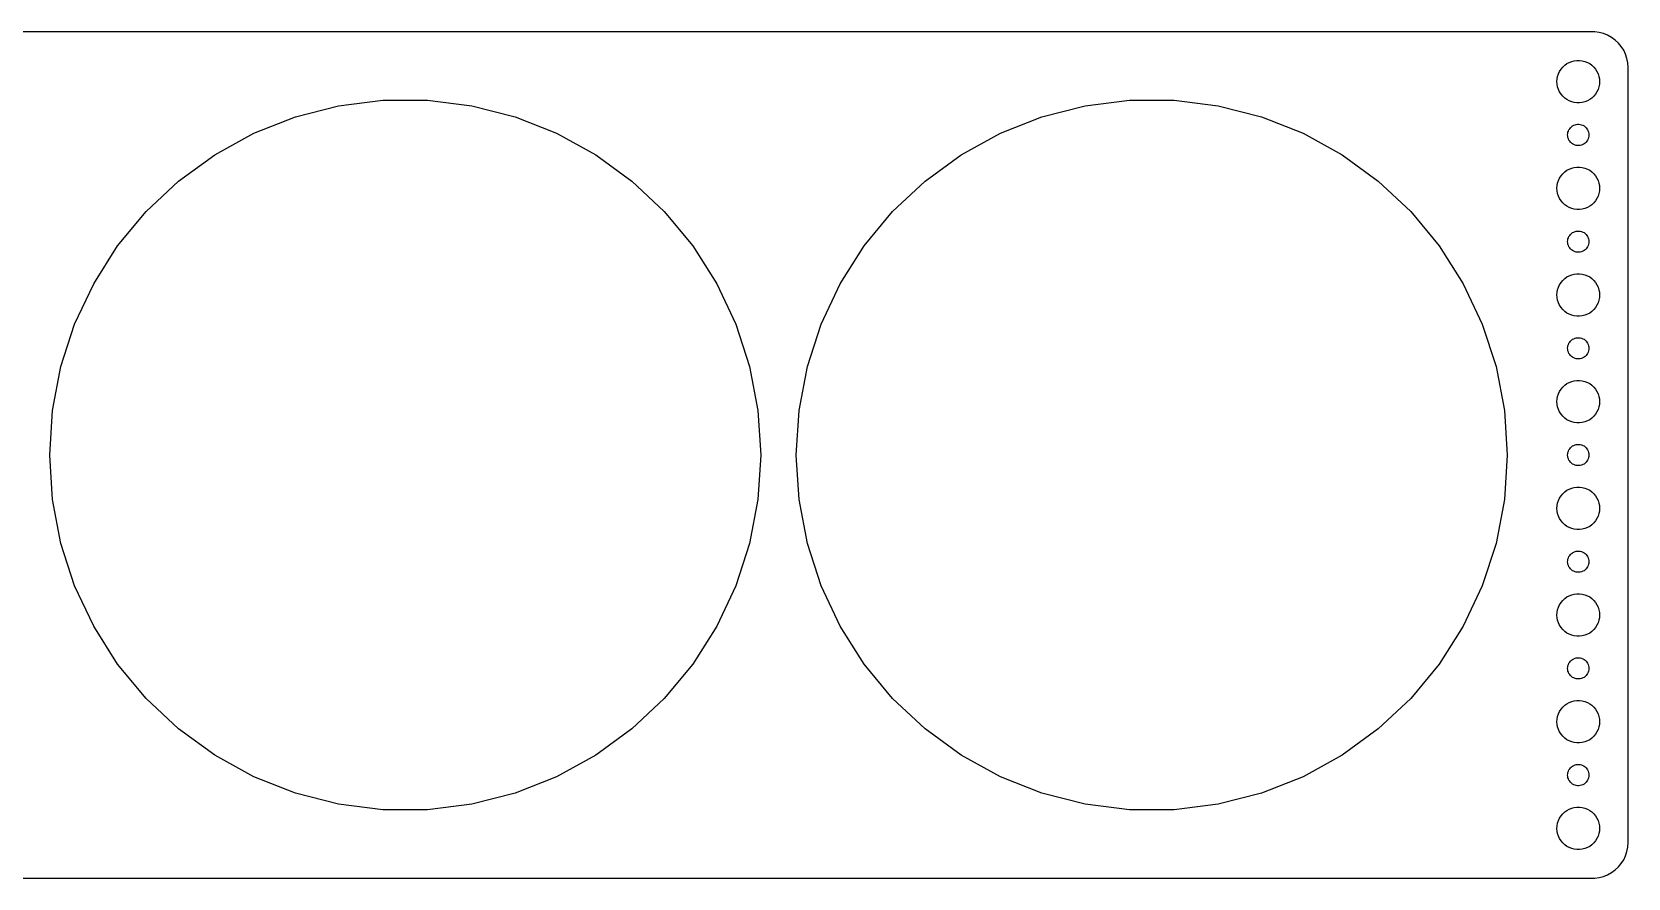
# Model space of a CAD drawing. Header units: metres. Extents: x -172 to 172, y -59 to 59.
# Drawn here: x -52.5 to 172, y -59.5 to 59.5 of the extents above; entities that cross this region are included whole.
import ezdxf

# ---------------------------------------------------------------- set-up
doc = ezdxf.new("R2010")
doc.units = ezdxf.units.M

msp = doc.modelspace()

# ---------------------------------------------------------------- linework, layer by layer
for p, q in [((167.314, 59.4901), (-167.314, 59.4901)), ((167.937, 59.4114), (167.314, 59.4901)), ((168.545, 59.2553), (167.937, 59.4114)), ((169.129, 59.0241), (168.545, 59.2553)), ((169.679, 58.7216), (169.129, 59.0241)), ((170.187, 58.3526), (169.679, 58.7216)), ((170.645, 57.9227), (170.187, 58.3526)), ((171.045, 57.4389), (170.645, 57.9227)), ((171.382, 56.9088), (171.045, 57.4389)), ((171.649, 56.3406), (171.382, 56.9088)), ((171.843, 55.7434), (171.649, 56.3406)), ((162.211, 53.6044), (162.371, 53.9453)), ((162.371, 53.9453), (162.573, 54.2634)), ((162.573, 54.2634), (162.813, 54.5536)), ((162.813, 54.5536), (163.088, 54.8115)), ((163.088, 54.8115), (163.393, 55.033)), ((163.393, 55.033), (163.723, 55.2145)), ((163.723, 55.2145), (164.073, 55.3532)), ((164.073, 55.3532), (164.438, 55.4469)), ((164.438, 55.4469), (164.812, 55.4941)), ((164.812, 55.4941), (165.188, 55.4941)), ((165.188, 55.4941), (165.562, 55.4469)), ((165.562, 55.4469), (165.927, 55.3532)), ((165.927, 55.3532), (166.277, 55.2145)), ((166.277, 55.2145), (166.607, 55.033)), ((166.607, 55.033), (166.912, 54.8115)), ((166.912, 54.8115), (167.187, 54.5536)), ((167.187, 54.5536), (167.427, 54.2634)), ((167.427, 54.2634), (167.629, 53.9453)), ((167.629, 53.9453), (167.789, 53.6044)), ((171.961, 55.1267), (171.843, 55.7434)), ((172, 54.5), (171.961, 55.1267)), ((172, -54.5), (172, 54.5)), ((162, 52.5), (162.024, 52.876)), ((162.024, 52.124), (162, 52.5)), ((162.024, 52.876), (162.094, 53.2461)), ((162.094, 51.7539), (162.024, 52.124)), ((162.094, 53.2461), (162.211, 53.6044)), ((162.211, 51.3956), (162.094, 51.7539)), ((167.789, 53.6044), (167.906, 53.2461)), ((167.906, 51.7539), (167.789, 51.3956)), ((167.906, 53.2461), (167.976, 52.876)), ((167.976, 52.124), (167.906, 51.7539)), ((167.976, 52.876), (168, 52.5)), ((168, 52.5), (167.976, 52.124)), ((-9.36906, 49.1143), (-3.13951, 49.9013)), ((-3.13951, 49.9013), (3.13951, 49.9013)), ((3.13951, 49.9013), (9.36906, 49.1143)), ((95.6309, 49.1143), (101.86, 49.9013)), ((101.86, 49.9013), (108.14, 49.9013)), ((108.14, 49.9013), (114.369, 49.1143)), ((162.371, 51.0547), (162.211, 51.3956)), ((162.573, 50.7366), (162.371, 51.0547)), ((162.813, 50.4464), (162.573, 50.7366)), ((163.088, 50.1885), (162.813, 50.4464)), ((163.393, 49.967), (163.088, 50.1885)), ((163.723, 49.7855), (163.393, 49.967)), ((164.073, 49.6468), (163.723, 49.7855)), ((164.438, 49.5531), (164.073, 49.6468)), ((164.812, 49.5059), (164.438, 49.5531)), ((165.188, 49.5059), (164.812, 49.5059)), ((165.562, 49.5531), (165.188, 49.5059)), ((165.927, 49.6468), (165.562, 49.5531)), ((166.277, 49.7855), (165.927, 49.6468)), ((166.607, 49.967), (166.277, 49.7855)), ((166.912, 50.1885), (166.607, 49.967)), ((167.187, 50.4464), (166.912, 50.1885)), ((167.427, 50.7366), (167.187, 50.4464)), ((167.629, 51.0547), (167.427, 50.7366)), ((167.789, 51.3956), (167.629, 51.0547)), ((-21.289, 45.2413), (-15.4508, 47.5528)), ((-15.4508, 47.5528), (-9.36906, 49.1143)), ((9.36906, 49.1143), (15.4508, 47.5528)), ((15.4508, 47.5528), (21.289, 45.2413)), ((83.711, 45.2413), (89.5491, 47.5528)), ((89.5491, 47.5528), (95.6309, 49.1143)), ((114.369, 49.1143), (120.451, 47.5528)), ((120.451, 47.5528), (126.289, 45.2413)), ((-26.7913, 42.2164), (-21.289, 45.2413)), ((21.289, 45.2413), (26.7913, 42.2164)), ((78.2087, 42.2164), (83.711, 45.2413)), ((126.289, 45.2413), (131.791, 42.2164)), ((163.5, 45), (163.512, 45.188)), ((163.512, 44.812), (163.5, 45)), ((163.512, 45.188), (163.547, 45.373)), ((163.547, 45.373), (163.605, 45.5522)), ((163.605, 45.5522), (163.686, 45.7226)), ((163.686, 45.7226), (163.786, 45.8817)), ((163.786, 45.8817), (163.907, 46.0268)), ((163.907, 46.0268), (164.044, 46.1558)), ((164.044, 46.1558), (164.196, 46.2665)), ((164.196, 46.2665), (164.361, 46.3572)), ((164.361, 46.3572), (164.536, 46.4266)), ((164.536, 46.4266), (164.719, 46.4734)), ((164.719, 46.4734), (164.906, 46.497)), ((164.906, 46.497), (165.094, 46.497)), ((165.094, 46.497), (165.281, 46.4734)), ((165.281, 46.4734), (165.464, 46.4266)), ((165.464, 46.4266), (165.639, 46.3572)), ((165.639, 46.3572), (165.804, 46.2665)), ((165.804, 46.2665), (165.956, 46.1558)), ((165.956, 46.1558), (166.093, 46.0268)), ((166.093, 46.0268), (166.214, 45.8817)), ((166.214, 45.8817), (166.314, 45.7226)), ((166.314, 45.7226), (166.395, 45.5522)), ((166.395, 45.5522), (166.453, 45.373)), ((166.453, 45.373), (166.488, 45.188)), ((166.488, 45.188), (166.5, 45)), ((166.5, 45), (166.488, 44.812)), ((163.547, 44.627), (163.512, 44.812)), ((163.605, 44.4478), (163.547, 44.627)), ((163.686, 44.2774), (163.605, 44.4478)), ((163.786, 44.1183), (163.686, 44.2774)), ((163.907, 43.9732), (163.786, 44.1183)), ((164.044, 43.8442), (163.907, 43.9732)), ((164.196, 43.7335), (164.044, 43.8442)), ((164.361, 43.6428), (164.196, 43.7335)), ((164.536, 43.5734), (164.361, 43.6428)), ((164.719, 43.5266), (164.536, 43.5734)), ((164.906, 43.503), (164.719, 43.5266)), ((165.094, 43.503), (164.906, 43.503)), ((165.281, 43.5266), (165.094, 43.503)), ((165.464, 43.5734), (165.281, 43.5266)), ((165.639, 43.6428), (165.464, 43.5734)), ((165.804, 43.7335), (165.639, 43.6428)), ((165.956, 43.8442), (165.804, 43.7335)), ((166.093, 43.9732), (165.956, 43.8442)), ((166.214, 44.1183), (166.093, 43.9732)), ((166.314, 44.2774), (166.214, 44.1183)), ((166.395, 44.4478), (166.314, 44.2774)), ((166.453, 44.627), (166.395, 44.4478)), ((166.488, 44.812), (166.453, 44.627)), ((-31.8712, 38.5257), (-26.7913, 42.2164)), ((26.7913, 42.2164), (31.8712, 38.5257)), ((73.1288, 38.5257), (78.2087, 42.2164)), ((131.791, 42.2164), (136.871, 38.5257)), ((164.073, 40.3532), (164.438, 40.4469)), ((164.438, 40.4469), (164.812, 40.4941)), ((164.812, 40.4941), (165.188, 40.4941)), ((165.188, 40.4941), (165.562, 40.4469)), ((165.562, 40.4469), (165.927, 40.3532)), ((-36.4484, 34.2274), (-31.8712, 38.5257)), ((31.8712, 38.5257), (36.4484, 34.2274)), ((68.5516, 34.2274), (73.1288, 38.5257)), ((136.871, 38.5257), (141.448, 34.2274)), ((162.024, 37.876), (162.094, 38.2461)), ((162.094, 38.2461), (162.211, 38.6044)), ((162.211, 38.6044), (162.371, 38.9453)), ((162.371, 38.9453), (162.573, 39.2634)), ((162.573, 39.2634), (162.813, 39.5536)), ((162.813, 39.5536), (163.088, 39.8115)), ((163.088, 39.8115), (163.393, 40.033)), ((163.393, 40.033), (163.723, 40.2145)), ((163.723, 40.2145), (164.073, 40.3532)), ((165.927, 40.3532), (166.277, 40.2145)), ((166.277, 40.2145), (166.607, 40.033)), ((166.607, 40.033), (166.912, 39.8115)), ((166.912, 39.8115), (167.187, 39.5536)), ((167.187, 39.5536), (167.427, 39.2634)), ((167.427, 39.2634), (167.629, 38.9453)), ((167.629, 38.9453), (167.789, 38.6044)), ((167.789, 38.6044), (167.906, 38.2461)), ((167.906, 38.2461), (167.976, 37.876)), ((162, 37.5), (162.024, 37.876)), ((162.024, 37.124), (162, 37.5)), ((162.094, 36.7539), (162.024, 37.124)), ((162.211, 36.3956), (162.094, 36.7539)), ((162.371, 36.0547), (162.211, 36.3956)), ((162.573, 35.7366), (162.371, 36.0547)), ((167.629, 36.0547), (167.427, 35.7366)), ((167.789, 36.3956), (167.629, 36.0547)), ((167.906, 36.7539), (167.789, 36.3956)), ((167.976, 37.124), (167.906, 36.7539)), ((167.976, 37.876), (168, 37.5)), ((168, 37.5), (167.976, 37.124)), ((-40.4509, 29.3893), (-36.4484, 34.2274)), ((36.4484, 34.2274), (40.4509, 29.3893)), ((64.5491, 29.3893), (68.5516, 34.2274)), ((141.448, 34.2274), (145.451, 29.3893)), ((162.813, 35.4464), (162.573, 35.7366)), ((163.088, 35.1885), (162.813, 35.4464)), ((163.393, 34.967), (163.088, 35.1885)), ((163.723, 34.7855), (163.393, 34.967)), ((164.073, 34.6468), (163.723, 34.7855)), ((164.438, 34.5531), (164.073, 34.6468)), ((164.812, 34.5059), (164.438, 34.5531)), ((165.188, 34.5059), (164.812, 34.5059)), ((165.562, 34.5531), (165.188, 34.5059)), ((165.927, 34.6468), (165.562, 34.5531)), ((166.277, 34.7855), (165.927, 34.6468)), ((166.607, 34.967), (166.277, 34.7855)), ((166.912, 35.1885), (166.607, 34.967)), ((167.187, 35.4464), (166.912, 35.1885)), ((167.427, 35.7366), (167.187, 35.4464)), ((164.536, 31.4266), (164.719, 31.4734)), ((164.719, 31.4734), (164.906, 31.497)), ((164.906, 31.497), (165.094, 31.497)), ((165.094, 31.497), (165.281, 31.4734)), ((165.281, 31.4734), (165.464, 31.4266)), ((-43.8153, 24.0877), (-40.4509, 29.3893)), ((40.4509, 29.3893), (43.8153, 24.0877)), ((61.1847, 24.0877), (64.5491, 29.3893)), ((145.451, 29.3893), (148.815, 24.0877)), ((163.5, 30), (163.512, 30.188)), ((163.512, 29.812), (163.5, 30)), ((163.512, 30.188), (163.547, 30.373)), ((163.547, 29.627), (163.512, 29.812)), ((163.547, 30.373), (163.605, 30.5522)), ((163.605, 29.4478), (163.547, 29.627)), ((163.605, 30.5522), (163.686, 30.7226)), ((163.686, 29.2774), (163.605, 29.4478)), ((163.686, 30.7226), (163.786, 30.8817)), ((163.786, 29.1183), (163.686, 29.2774)), ((163.786, 30.8817), (163.907, 31.0268)), ((163.907, 31.0268), (164.044, 31.1558)), ((164.044, 31.1558), (164.196, 31.2665)), ((164.196, 31.2665), (164.361, 31.3572)), ((164.361, 31.3572), (164.536, 31.4266)), ((165.464, 31.4266), (165.639, 31.3572)), ((165.639, 31.3572), (165.804, 31.2665)), ((165.804, 31.2665), (165.956, 31.1558)), ((165.956, 31.1558), (166.093, 31.0268)), ((166.093, 31.0268), (166.214, 30.8817)), ((166.214, 30.8817), (166.314, 30.7226)), ((166.314, 29.2774), (166.214, 29.1183)), ((166.314, 30.7226), (166.395, 30.5522)), ((166.395, 29.4478), (166.314, 29.2774)), ((166.395, 30.5522), (166.453, 30.373)), ((166.453, 29.627), (166.395, 29.4478)), ((166.453, 30.373), (166.488, 30.188)), ((166.488, 29.812), (166.453, 29.627)), ((166.488, 30.188), (166.5, 30)), ((166.5, 30), (166.488, 29.812)), ((163.907, 28.9732), (163.786, 29.1183)), ((164.044, 28.8442), (163.907, 28.9732)), ((164.196, 28.7335), (164.044, 28.8442)), ((164.361, 28.6427), (164.196, 28.7335)), ((164.536, 28.5734), (164.361, 28.6427)), ((164.719, 28.5266), (164.536, 28.5734)), ((164.906, 28.503), (164.719, 28.5266)), ((165.094, 28.503), (164.906, 28.503)), ((165.281, 28.5266), (165.094, 28.503)), ((165.464, 28.5734), (165.281, 28.5266)), ((165.639, 28.6427), (165.464, 28.5734)), ((165.804, 28.7335), (165.639, 28.6427)), ((165.956, 28.8442), (165.804, 28.7335)), ((166.093, 28.9732), (165.956, 28.8442)), ((166.214, 29.1183), (166.093, 28.9732)), ((162.813, 24.5536), (163.088, 24.8115)), ((163.088, 24.8115), (163.393, 25.033)), ((163.393, 25.033), (163.723, 25.2145)), ((163.723, 25.2145), (164.073, 25.3532)), ((164.073, 25.3532), (164.438, 25.4469)), ((164.438, 25.4469), (164.812, 25.4941)), ((164.812, 25.4941), (165.188, 25.4941)), ((165.188, 25.4941), (165.562, 25.4469)), ((165.562, 25.4469), (165.927, 25.3532)), ((165.927, 25.3532), (166.277, 25.2145)), ((166.277, 25.2145), (166.607, 25.033)), ((166.607, 25.033), (166.912, 24.8115)), ((166.912, 24.8115), (167.187, 24.5536)), ((-46.4888, 18.4062), (-43.8153, 24.0877)), ((43.8153, 24.0877), (46.4888, 18.4062)), ((58.5112, 18.4062), (61.1847, 24.0877)), ((148.815, 24.0877), (151.489, 18.4062)), ((162, 22.5), (162.024, 22.876)), ((162.024, 22.124), (162, 22.5)), ((162.024, 22.876), (162.094, 23.2461)), ((162.094, 23.2461), (162.211, 23.6044)), ((162.211, 23.6044), (162.371, 23.9453)), ((162.371, 23.9453), (162.573, 24.2634)), ((162.573, 24.2634), (162.813, 24.5536)), ((167.187, 24.5536), (167.427, 24.2634)), ((167.427, 24.2634), (167.629, 23.9453)), ((167.629, 23.9453), (167.789, 23.6044)), ((167.789, 23.6044), (167.906, 23.2461)), ((167.906, 23.2461), (167.976, 22.876)), ((167.976, 22.876), (168, 22.5)), ((168, 22.5), (167.976, 22.124)), ((162.094, 21.7539), (162.024, 22.124)), ((162.211, 21.3956), (162.094, 21.7539)), ((162.371, 21.0547), (162.211, 21.3956)), ((162.573, 20.7366), (162.371, 21.0547)), ((162.813, 20.4464), (162.573, 20.7366)), ((163.088, 20.1884), (162.813, 20.4464)), ((167.187, 20.4464), (166.912, 20.1884)), ((167.427, 20.7366), (167.187, 20.4464)), ((167.629, 21.0547), (167.427, 20.7366)), ((167.789, 21.3956), (167.629, 21.0547)), ((167.906, 21.7539), (167.789, 21.3956)), ((167.976, 22.124), (167.906, 21.7539)), ((-48.4292, 12.4345), (-46.4888, 18.4062)), ((46.4888, 18.4062), (48.4292, 12.4345)), ((56.5708, 12.4345), (58.5112, 18.4062)), ((151.489, 18.4062), (153.429, 12.4345)), ((163.393, 19.967), (163.088, 20.1884)), ((163.723, 19.7855), (163.393, 19.967)), ((164.073, 19.6468), (163.723, 19.7855)), ((164.438, 19.5531), (164.073, 19.6468)), ((164.812, 19.5059), (164.438, 19.5531)), ((165.188, 19.5059), (164.812, 19.5059)), ((165.562, 19.5531), (165.188, 19.5059)), ((165.927, 19.6468), (165.562, 19.5531)), ((166.277, 19.7855), (165.927, 19.6468)), ((166.607, 19.967), (166.277, 19.7855)), ((166.912, 20.1884), (166.607, 19.967)), ((163.605, 15.5522), (163.686, 15.7226)), ((163.686, 15.7226), (163.786, 15.8817)), ((163.786, 15.8817), (163.907, 16.0268)), ((163.907, 16.0268), (164.044, 16.1558)), ((164.044, 16.1558), (164.196, 16.2665)), ((164.196, 16.2665), (164.361, 16.3572)), ((164.361, 16.3572), (164.536, 16.4266)), ((164.536, 16.4266), (164.719, 16.4734)), ((164.719, 16.4734), (164.906, 16.497)), ((164.906, 16.497), (165.094, 16.497)), ((165.094, 16.497), (165.281, 16.4734)), ((165.281, 16.4734), (165.464, 16.4266)), ((165.464, 16.4266), (165.639, 16.3572)), ((165.639, 16.3572), (165.804, 16.2665)), ((165.804, 16.2665), (165.956, 16.1558)), ((165.956, 16.1558), (166.093, 16.0268)), ((166.093, 16.0268), (166.214, 15.8817)), ((166.214, 15.8817), (166.314, 15.7226)), ((166.314, 15.7226), (166.395, 15.5522)), ((163.5, 15), (163.512, 15.188)), ((163.512, 14.812), (163.5, 15)), ((163.512, 15.188), (163.547, 15.373)), ((163.547, 14.627), (163.512, 14.812)), ((163.547, 15.373), (163.605, 15.5522)), ((163.605, 14.4478), (163.547, 14.627)), ((163.686, 14.2774), (163.605, 14.4478)), ((163.786, 14.1183), (163.686, 14.2774)), ((163.907, 13.9732), (163.786, 14.1183)), ((164.044, 13.8442), (163.907, 13.9732)), ((164.196, 13.7335), (164.044, 13.8442)), ((164.361, 13.6427), (164.196, 13.7335)), ((164.536, 13.5734), (164.361, 13.6427)), ((164.719, 13.5266), (164.536, 13.5734)), ((164.906, 13.5029), (164.719, 13.5266)), ((165.094, 13.5029), (164.906, 13.5029)), ((165.281, 13.5266), (165.094, 13.5029)), ((165.464, 13.5734), (165.281, 13.5266)), ((165.639, 13.6427), (165.464, 13.5734)), ((165.804, 13.7335), (165.639, 13.6427)), ((165.956, 13.8442), (165.804, 13.7335)), ((166.093, 13.9732), (165.956, 13.8442)), ((166.214, 14.1183), (166.093, 13.9732)), ((166.314, 14.2774), (166.214, 14.1183)), ((166.395, 14.4478), (166.314, 14.2774)), ((166.395, 15.5522), (166.453, 15.373)), ((166.453, 14.627), (166.395, 14.4478)), ((166.453, 15.373), (166.488, 15.188)), ((166.488, 14.812), (166.453, 14.627)), ((166.488, 15.188), (166.5, 15)), ((166.5, 15), (166.488, 14.812)), ((-49.6057, 6.26665), (-48.4292, 12.4345)), ((48.4292, 12.4345), (49.6057, 6.26665)), ((55.3943, 6.26665), (56.5708, 12.4345)), ((153.429, 12.4345), (154.606, 6.26665)), ((162.371, 8.94525), (162.573, 9.26335)), ((162.573, 9.26335), (162.813, 9.55363)), ((162.813, 9.55363), (163.088, 9.81154)), ((163.088, 9.81154), (163.393, 10.033)), ((163.393, 10.033), (163.723, 10.2145)), ((163.723, 10.2145), (164.073, 10.3532)), ((164.073, 10.3532), (164.438, 10.4469)), ((164.438, 10.4469), (164.812, 10.4941)), ((164.812, 10.4941), (165.188, 10.4941)), ((165.188, 10.4941), (165.562, 10.4469)), ((165.562, 10.4469), (165.927, 10.3532)), ((165.927, 10.3532), (166.277, 10.2145)), ((166.277, 10.2145), (166.607, 10.033)), ((166.607, 10.033), (166.912, 9.81154)), ((166.912, 9.81154), (167.187, 9.55363)), ((167.187, 9.55363), (167.427, 9.26335)), ((167.427, 9.26335), (167.629, 8.94525)), ((162, 7.5), (162.024, 7.87599)), ((162.024, 7.12399), (162, 7.5)), ((162.024, 7.87599), (162.094, 8.24606)), ((162.094, 6.75392), (162.024, 7.12399)), ((162.094, 8.24606), (162.211, 8.60437)), ((162.211, 6.39561), (162.094, 6.75392)), ((162.211, 8.60437), (162.371, 8.94525)), ((167.629, 8.94525), (167.789, 8.60437)), ((167.789, 8.60437), (167.906, 8.24606)), ((167.906, 6.75392), (167.789, 6.39561)), ((167.906, 8.24606), (167.976, 7.87599)), ((167.976, 7.12399), (167.906, 6.75392)), ((167.976, 7.87599), (168, 7.5)), ((168, 7.5), (167.976, 7.12399)), ((-50, 0), (-49.6057, 6.26665)), ((49.6057, 6.26665), (50, 0)), ((55, 0), (55.3943, 6.26665)), ((154.606, 6.26665), (155, 0)), ((162.371, 6.05473), (162.211, 6.39561)), ((162.573, 5.73663), (162.371, 6.05473)), ((162.813, 5.44635), (162.573, 5.73663)), ((163.088, 5.18845), (162.813, 5.44635)), ((163.393, 4.96701), (163.088, 5.18845)), ((163.723, 4.78551), (163.393, 4.96701)), ((164.073, 4.64682), (163.723, 4.78551)), ((164.438, 4.55313), (164.073, 4.64682)), ((164.812, 4.50591), (164.438, 4.55313)), ((165.188, 4.50591), (164.812, 4.50591)), ((165.562, 4.55313), (165.188, 4.50591)), ((165.927, 4.64682), (165.562, 4.55313)), ((166.277, 4.78551), (165.927, 4.64682)), ((166.607, 4.96701), (166.277, 4.78551)), ((166.912, 5.18845), (166.607, 4.96701)), ((167.187, 5.44635), (166.912, 5.18845)), ((167.427, 5.73663), (167.187, 5.44635)), ((167.629, 6.05473), (167.427, 5.73663)), ((167.789, 6.39561), (167.629, 6.05473)), ((-49.6057, -6.26665), (-50, 0)), ((50, 0), (49.6057, -6.26665)), ((55.3943, -6.26665), (55, 0)), ((155, 0), (154.606, -6.26665)), ((163.5, 0), (163.512, 0.18799)), ((163.512, -0.18799), (163.5, 0)), ((163.512, 0.18799), (163.547, 0.37303)), ((163.547, 0.37303), (163.605, 0.55219)), ((163.605, 0.55219), (163.686, 0.72263)), ((163.686, 0.72263), (163.786, 0.88167)), ((163.786, 0.88167), (163.907, 1.02681)), ((163.907, 1.02681), (164.044, 1.15576)), ((164.044, 1.15576), (164.196, 1.26648)), ((164.196, 1.26648), (164.361, 1.35724)), ((164.361, 1.35724), (164.536, 1.42657)), ((164.536, 1.42657), (164.719, 1.47342)), ((164.719, 1.47342), (164.906, 1.49704)), ((164.906, 1.49704), (165.094, 1.49704)), ((165.094, 1.49704), (165.281, 1.47342)), ((165.281, 1.47342), (165.464, 1.42657)), ((165.464, 1.42657), (165.639, 1.35724)), ((165.639, 1.35724), (165.804, 1.26648)), ((165.804, 1.26648), (165.956, 1.15576)), ((165.956, 1.15576), (166.093, 1.02681)), ((166.093, 1.02681), (166.214, 0.88167)), ((166.214, 0.88167), (166.314, 0.72263)), ((166.314, 0.72263), (166.395, 0.55219)), ((166.395, 0.55219), (166.453, 0.37303)), ((166.453, 0.37303), (166.488, 0.18799)), ((166.488, 0.18799), (166.5, 0)), ((166.5, 0), (166.488, -0.18799)), ((163.547, -0.37303), (163.512, -0.18799)), ((163.605, -0.55219), (163.547, -0.37303)), ((163.686, -0.72263), (163.605, -0.55219)), ((163.786, -0.88167), (163.686, -0.72263)), ((163.907, -1.02681), (163.786, -0.88167)), ((164.044, -1.15576), (163.907, -1.02681)), ((164.196, -1.26648), (164.044, -1.15576)), ((164.361, -1.35724), (164.196, -1.26648)), ((164.536, -1.42657), (164.361, -1.35724)), ((164.719, -1.47342), (164.536, -1.42657)), ((164.906, -1.49704), (164.719, -1.47342)), ((165.094, -1.49704), (164.906, -1.49704)), ((165.281, -1.47342), (165.094, -1.49704)), ((165.464, -1.42657), (165.281, -1.47342)), ((165.639, -1.35724), (165.464, -1.42657)), ((165.804, -1.26648), (165.639, -1.35724)), ((165.956, -1.15576), (165.804, -1.26648)), ((166.093, -1.02681), (165.956, -1.15576)), ((166.214, -0.88167), (166.093, -1.02681)), ((166.314, -0.72263), (166.214, -0.88167)), ((166.395, -0.55219), (166.314, -0.72263)), ((166.453, -0.37303), (166.395, -0.55219)), ((166.488, -0.18799), (166.453, -0.37303)), ((-48.4292, -12.4345), (-49.6057, -6.26665)), ((49.6057, -6.26665), (48.4292, -12.4345)), ((56.5708, -12.4345), (55.3943, -6.26665)), ((154.606, -6.26665), (153.429, -12.4345)), ((162.094, -6.75392), (162.211, -6.39561)), ((162.211, -6.39561), (162.371, -6.05473)), ((162.371, -6.05473), (162.573, -5.73663)), ((162.573, -5.73663), (162.813, -5.44635)), ((162.813, -5.44635), (163.088, -5.18845)), ((163.088, -5.18845), (163.393, -4.96701)), ((163.393, -4.96701), (163.723, -4.78551)), ((163.723, -4.78551), (164.073, -4.64682)), ((164.073, -4.64682), (164.438, -4.55313)), ((164.438, -4.55313), (164.812, -4.50591)), ((164.812, -4.50591), (165.188, -4.50591)), ((165.188, -4.50591), (165.562, -4.55313)), ((165.562, -4.55313), (165.927, -4.64682)), ((165.927, -4.64682), (166.277, -4.78551)), ((166.277, -4.78551), (166.607, -4.96701)), ((166.607, -4.96701), (166.912, -5.18845)), ((166.912, -5.18845), (167.187, -5.44635)), ((167.187, -5.44635), (167.427, -5.73663)), ((167.427, -5.73663), (167.629, -6.05473)), ((167.629, -6.05473), (167.789, -6.39561)), ((167.789, -6.39561), (167.906, -6.75392)), ((162, -7.5), (162.024, -7.12399)), ((162.024, -7.87599), (162, -7.5)), ((162.024, -7.12399), (162.094, -6.75392)), ((162.094, -8.24606), (162.024, -7.87599)), ((162.211, -8.60437), (162.094, -8.24606)), ((162.371, -8.94525), (162.211, -8.60437)), ((162.573, -9.26335), (162.371, -8.94525)), ((167.629, -8.94525), (167.427, -9.26335)), ((167.789, -8.60437), (167.629, -8.94525)), ((167.906, -8.24606), (167.789, -8.60437)), ((167.906, -6.75392), (167.976, -7.12399)), ((167.976, -7.87599), (167.906, -8.24606)), ((167.976, -7.12399), (168, -7.5)), ((168, -7.5), (167.976, -7.87599)), ((162.813, -9.55363), (162.573, -9.26335)), ((163.088, -9.81154), (162.813, -9.55363)), ((163.393, -10.033), (163.088, -9.81154)), ((163.723, -10.2145), (163.393, -10.033)), ((164.073, -10.3532), (163.723, -10.2145)), ((164.438, -10.4469), (164.073, -10.3532)), ((164.812, -10.4941), (164.438, -10.4469)), ((165.188, -10.4941), (164.812, -10.4941)), ((165.562, -10.4469), (165.188, -10.4941)), ((165.927, -10.3532), (165.562, -10.4469)), ((166.277, -10.2145), (165.927, -10.3532)), ((166.607, -10.033), (166.277, -10.2145)), ((166.912, -9.81154), (166.607, -10.033)), ((167.187, -9.55363), (166.912, -9.81154)), ((167.427, -9.26335), (167.187, -9.55363)), ((-46.4888, -18.4062), (-48.4292, -12.4345)), ((48.4292, -12.4345), (46.4888, -18.4062)), ((58.5112, -18.4062), (56.5708, -12.4345)), ((153.429, -12.4345), (151.489, -18.4062)), ((163.5, -15), (163.512, -14.812)), ((163.512, -15.188), (163.5, -15)), ((163.512, -14.812), (163.547, -14.627)), ((163.547, -15.373), (163.512, -15.188)), ((163.547, -14.627), (163.605, -14.4478)), ((163.605, -15.5522), (163.547, -15.373)), ((163.605, -14.4478), (163.686, -14.2774)), ((163.686, -15.7226), (163.605, -15.5522)), ((163.686, -14.2774), (163.786, -14.1183)), ((163.786, -14.1183), (163.907, -13.9732)), ((163.907, -13.9732), (164.044, -13.8442)), ((164.044, -13.8442), (164.196, -13.7335)), ((164.196, -13.7335), (164.361, -13.6427)), ((164.361, -13.6427), (164.536, -13.5734)), ((164.536, -13.5734), (164.719, -13.5266)), ((164.719, -13.5266), (164.906, -13.5029)), ((164.906, -13.5029), (165.094, -13.5029)), ((165.094, -13.5029), (165.281, -13.5266)), ((165.281, -13.5266), (165.464, -13.5734)), ((165.464, -13.5734), (165.639, -13.6427)), ((165.639, -13.6427), (165.804, -13.7335)), ((165.804, -13.7335), (165.956, -13.8442)), ((165.956, -13.8442), (166.093, -13.9732)), ((166.093, -13.9732), (166.214, -14.1183)), ((166.214, -14.1183), (166.314, -14.2774)), ((166.314, -14.2774), (166.395, -14.4478)), ((166.395, -15.5522), (166.314, -15.7226)), ((166.395, -14.4478), (166.453, -14.627)), ((166.453, -15.373), (166.395, -15.5522)), ((166.453, -14.627), (166.488, -14.812)), ((166.488, -15.188), (166.453, -15.373)), ((166.488, -14.812), (166.5, -15)), ((166.5, -15), (166.488, -15.188)), ((163.786, -15.8817), (163.686, -15.7226)), ((163.907, -16.0268), (163.786, -15.8817)), ((164.044, -16.1558), (163.907, -16.0268)), ((164.196, -16.2665), (164.044, -16.1558)), ((164.361, -16.3572), (164.196, -16.2665)), ((164.536, -16.4266), (164.361, -16.3572)), ((164.719, -16.4734), (164.536, -16.4266)), ((164.906, -16.497), (164.719, -16.4734)), ((165.094, -16.497), (164.906, -16.497)), ((165.281, -16.4734), (165.094, -16.497)), ((165.464, -16.4266), (165.281, -16.4734)), ((165.639, -16.3572), (165.464, -16.4266)), ((165.804, -16.2665), (165.639, -16.3572)), ((165.956, -16.1558), (165.804, -16.2665)), ((166.093, -16.0268), (165.956, -16.1558)), ((166.214, -15.8817), (166.093, -16.0268)), ((166.314, -15.7226), (166.214, -15.8817)), ((-43.8153, -24.0877), (-46.4888, -18.4062)), ((46.4888, -18.4062), (43.8153, -24.0877)), ((61.1847, -24.0877), (58.5112, -18.4062)), ((151.489, -18.4062), (148.815, -24.0877)), ((162.813, -20.4464), (163.088, -20.1884)), ((163.088, -20.1884), (163.393, -19.967)), ((163.393, -19.967), (163.723, -19.7855)), ((163.723, -19.7855), (164.073, -19.6468)), ((164.073, -19.6468), (164.438, -19.5531)), ((164.438, -19.5531), (164.812, -19.5059)), ((164.812, -19.5059), (165.188, -19.5059)), ((165.188, -19.5059), (165.562, -19.5531)), ((165.562, -19.5531), (165.927, -19.6468)), ((165.927, -19.6468), (166.277, -19.7855)), ((166.277, -19.7855), (166.607, -19.967)), ((166.607, -19.967), (166.912, -20.1884)), ((166.912, -20.1884), (167.187, -20.4464)), ((162, -22.5), (162.024, -22.124)), ((162.024, -22.124), (162.094, -21.7539)), ((162.094, -21.7539), (162.211, -21.3956)), ((162.211, -21.3956), (162.371, -21.0547)), ((162.371, -21.0547), (162.573, -20.7366)), ((162.573, -20.7366), (162.813, -20.4464)), ((167.187, -20.4464), (167.427, -20.7366)), ((167.427, -20.7366), (167.629, -21.0547)), ((167.629, -21.0547), (167.789, -21.3956)), ((167.789, -21.3956), (167.906, -21.7539)), ((167.906, -21.7539), (167.976, -22.124)), ((167.976, -22.124), (168, -22.5)), ((-40.4509, -29.3893), (-43.8153, -24.0877)), ((43.8153, -24.0877), (40.4509, -29.3893)), ((64.5491, -29.3893), (61.1847, -24.0877)), ((148.815, -24.0877), (145.451, -29.3893)), ((162.024, -22.876), (162, -22.5)), ((162.094, -23.2461), (162.024, -22.876)), ((162.211, -23.6044), (162.094, -23.2461)), ((162.371, -23.9453), (162.211, -23.6044)), ((162.573, -24.2634), (162.371, -23.9453)), ((162.813, -24.5536), (162.573, -24.2634)), ((163.088, -24.8115), (162.813, -24.5536)), ((167.187, -24.5536), (166.912, -24.8115)), ((167.427, -24.2634), (167.187, -24.5536)), ((167.629, -23.9453), (167.427, -24.2634)), ((167.789, -23.6044), (167.629, -23.9453)), ((167.906, -23.2461), (167.789, -23.6044)), ((167.976, -22.876), (167.906, -23.2461)), ((168, -22.5), (167.976, -22.876)), ((163.393, -25.033), (163.088, -24.8115)), ((163.723, -25.2145), (163.393, -25.033)), ((164.073, -25.3532), (163.723, -25.2145)), ((164.438, -25.4469), (164.073, -25.3532)), ((164.812, -25.4941), (164.438, -25.4469)), ((165.188, -25.4941), (164.812, -25.4941)), ((165.562, -25.4469), (165.188, -25.4941)), ((165.927, -25.3532), (165.562, -25.4469)), ((166.277, -25.2145), (165.927, -25.3532)), ((166.607, -25.033), (166.277, -25.2145)), ((166.912, -24.8115), (166.607, -25.033)), ((163.686, -29.2774), (163.786, -29.1183)), ((163.786, -29.1183), (163.907, -28.9732)), ((163.907, -28.9732), (164.044, -28.8442)), ((164.044, -28.8442), (164.196, -28.7335)), ((164.196, -28.7335), (164.361, -28.6427)), ((164.361, -28.6427), (164.536, -28.5734)), ((164.536, -28.5734), (164.719, -28.5266)), ((164.719, -28.5266), (164.906, -28.503)), ((164.906, -28.503), (165.094, -28.503)), ((165.094, -28.503), (165.281, -28.5266)), ((165.281, -28.5266), (165.464, -28.5734)), ((165.464, -28.5734), (165.639, -28.6427)), ((165.639, -28.6427), (165.804, -28.7335)), ((165.804, -28.7335), (165.956, -28.8442)), ((165.956, -28.8442), (166.093, -28.9732)), ((166.093, -28.9732), (166.214, -29.1183)), ((166.214, -29.1183), (166.314, -29.2774)), ((-36.4484, -34.2274), (-40.4509, -29.3893)), ((40.4509, -29.3893), (36.4484, -34.2274)), ((68.5516, -34.2274), (64.5491, -29.3893)), ((145.451, -29.3893), (141.448, -34.2274)), ((163.5, -30), (163.512, -29.812)), ((163.512, -30.188), (163.5, -30)), ((163.512, -29.812), (163.547, -29.627)), ((163.547, -30.373), (163.512, -30.188)), ((163.547, -29.627), (163.605, -29.4478)), ((163.605, -30.5522), (163.547, -30.373)), ((163.605, -29.4478), (163.686, -29.2774)), ((163.686, -30.7226), (163.605, -30.5522)), ((163.786, -30.8817), (163.686, -30.7226)), ((163.907, -31.0268), (163.786, -30.8817)), ((164.044, -31.1558), (163.907, -31.0268)), ((164.196, -31.2665), (164.044, -31.1558)), ((164.361, -31.3572), (164.196, -31.2665)), ((164.536, -31.4266), (164.361, -31.3572)), ((164.719, -31.4734), (164.536, -31.4266)), ((165.464, -31.4266), (165.281, -31.4734)), ((165.639, -31.3572), (165.464, -31.4266)), ((165.804, -31.2665), (165.639, -31.3572)), ((165.956, -31.1558), (165.804, -31.2665)), ((166.093, -31.0268), (165.956, -31.1558)), ((166.214, -30.8817), (166.093, -31.0268)), ((166.314, -30.7226), (166.214, -30.8817)), ((166.314, -29.2774), (166.395, -29.4478)), ((166.395, -30.5522), (166.314, -30.7226)), ((166.395, -29.4478), (166.453, -29.627)), ((166.453, -30.373), (166.395, -30.5522)), ((166.453, -29.627), (166.488, -29.812)), ((166.488, -30.188), (166.453, -30.373)), ((166.488, -29.812), (166.5, -30)), ((166.5, -30), (166.488, -30.188)), ((164.906, -31.497), (164.719, -31.4734)), ((165.094, -31.497), (164.906, -31.497)), ((165.281, -31.4734), (165.094, -31.497)), ((-31.8712, -38.5257), (-36.4484, -34.2274)), ((36.4484, -34.2274), (31.8712, -38.5257)), ((73.1288, -38.5257), (68.5516, -34.2274)), ((141.448, -34.2274), (136.871, -38.5257)), ((162.371, -36.0547), (162.573, -35.7366)), ((162.573, -35.7366), (162.813, -35.4464)), ((162.813, -35.4464), (163.088, -35.1885)), ((163.088, -35.1885), (163.393, -34.967)), ((163.393, -34.967), (163.723, -34.7855)), ((163.723, -34.7855), (164.073, -34.6468)), ((164.073, -34.6468), (164.438, -34.5531)), ((164.438, -34.5531), (164.812, -34.5059)), ((164.812, -34.5059), (165.188, -34.5059)), ((165.188, -34.5059), (165.562, -34.5531)), ((165.562, -34.5531), (165.927, -34.6468)), ((165.927, -34.6468), (166.277, -34.7855)), ((166.277, -34.7855), (166.607, -34.967)), ((166.607, -34.967), (166.912, -35.1885)), ((166.912, -35.1885), (167.187, -35.4464)), ((167.187, -35.4464), (167.427, -35.7366)), ((167.427, -35.7366), (167.629, -36.0547)), ((162, -37.5), (162.024, -37.124)), ((162.024, -37.876), (162, -37.5)), ((162.024, -37.124), (162.094, -36.7539)), ((162.094, -38.2461), (162.024, -37.876)), ((162.094, -36.7539), (162.211, -36.3956)), ((162.211, -36.3956), (162.371, -36.0547)), ((167.629, -36.0547), (167.789, -36.3956)), ((167.789, -36.3956), (167.906, -36.7539)), ((167.906, -36.7539), (167.976, -37.124)), ((167.976, -37.876), (167.906, -38.2461)), ((167.976, -37.124), (168, -37.5)), ((168, -37.5), (167.976, -37.876)), ((-26.7913, -42.2164), (-31.8712, -38.5257)), ((31.8712, -38.5257), (26.7913, -42.2164)), ((78.2087, -42.2164), (73.1288, -38.5257)), ((136.871, -38.5257), (131.791, -42.2164)), ((162.211, -38.6044), (162.094, -38.2461)), ((162.371, -38.9453), (162.211, -38.6044)), ((162.573, -39.2634), (162.371, -38.9453)), ((162.813, -39.5536), (162.573, -39.2634)), ((163.088, -39.8115), (162.813, -39.5536)), ((163.393, -40.033), (163.088, -39.8115)), ((163.723, -40.2145), (163.393, -40.033)), ((164.073, -40.3532), (163.723, -40.2145)), ((164.438, -40.4469), (164.073, -40.3532)), ((165.927, -40.3532), (165.562, -40.4469)), ((166.277, -40.2145), (165.927, -40.3532)), ((166.607, -40.033), (166.277, -40.2145)), ((166.912, -39.8115), (166.607, -40.033)), ((167.187, -39.5536), (166.912, -39.8115)), ((167.427, -39.2634), (167.187, -39.5536)), ((167.629, -38.9453), (167.427, -39.2634)), ((167.789, -38.6044), (167.629, -38.9453)), ((167.906, -38.2461), (167.789, -38.6044)), ((-21.289, -45.2413), (-26.7913, -42.2164)), ((26.7913, -42.2164), (21.289, -45.2413)), ((83.711, -45.2413), (78.2087, -42.2164)), ((131.791, -42.2164), (126.289, -45.2413)), ((164.812, -40.4941), (164.438, -40.4469)), ((165.188, -40.4941), (164.812, -40.4941)), ((165.562, -40.4469), (165.188, -40.4941)), ((163.5, -45), (163.512, -44.812)), ((163.512, -44.812), (163.547, -44.627)), ((163.547, -44.627), (163.605, -44.4478)), ((163.605, -44.4478), (163.686, -44.2774)), ((163.686, -44.2774), (163.786, -44.1183)), ((163.786, -44.1183), (163.907, -43.9732)), ((163.907, -43.9732), (164.044, -43.8442)), ((164.044, -43.8442), (164.196, -43.7335)), ((164.196, -43.7335), (164.361, -43.6428)), ((164.361, -43.6428), (164.536, -43.5734)), ((164.536, -43.5734), (164.719, -43.5266)), ((164.719, -43.5266), (164.906, -43.503)), ((164.906, -43.503), (165.094, -43.503)), ((165.094, -43.503), (165.281, -43.5266)), ((165.281, -43.5266), (165.464, -43.5734)), ((165.464, -43.5734), (165.639, -43.6428)), ((165.639, -43.6428), (165.804, -43.7335)), ((165.804, -43.7335), (165.956, -43.8442)), ((165.956, -43.8442), (166.093, -43.9732)), ((166.093, -43.9732), (166.214, -44.1183)), ((166.214, -44.1183), (166.314, -44.2774)), ((166.314, -44.2774), (166.395, -44.4478)), ((166.395, -44.4478), (166.453, -44.627)), ((166.453, -44.627), (166.488, -44.812)), ((166.488, -44.812), (166.5, -45)), ((-15.4508, -47.5528), (-21.289, -45.2413)), ((21.289, -45.2413), (15.4508, -47.5528)), ((89.5491, -47.5528), (83.711, -45.2413)), ((126.289, -45.2413), (120.451, -47.5528)), ((163.512, -45.188), (163.5, -45)), ((163.547, -45.373), (163.512, -45.188)), ((163.605, -45.5522), (163.547, -45.373)), ((163.686, -45.7226), (163.605, -45.5522)), ((163.786, -45.8817), (163.686, -45.7226)), ((163.907, -46.0268), (163.786, -45.8817)), ((164.044, -46.1558), (163.907, -46.0268)), ((164.196, -46.2665), (164.044, -46.1558)), ((164.361, -46.3572), (164.196, -46.2665)), ((164.536, -46.4266), (164.361, -46.3572)), ((164.719, -46.4734), (164.536, -46.4266)), ((164.906, -46.497), (164.719, -46.4734)), ((165.094, -46.497), (164.906, -46.497)), ((165.281, -46.4734), (165.094, -46.497)), ((165.464, -46.4266), (165.281, -46.4734)), ((165.639, -46.3572), (165.464, -46.4266)), ((165.804, -46.2665), (165.639, -46.3572)), ((165.956, -46.1558), (165.804, -46.2665)), ((166.093, -46.0268), (165.956, -46.1558)), ((166.214, -45.8817), (166.093, -46.0268)), ((166.314, -45.7226), (166.214, -45.8817)), ((166.395, -45.5522), (166.314, -45.7226)), ((166.453, -45.373), (166.395, -45.5522)), ((166.488, -45.188), (166.453, -45.373)), ((166.5, -45), (166.488, -45.188)), ((-9.36906, -49.1143), (-15.4508, -47.5528)), ((-3.13951, -49.9013), (-9.36906, -49.1143)), ((9.36906, -49.1143), (3.13951, -49.9013)), ((15.4508, -47.5528), (9.36906, -49.1143)), ((95.6309, -49.1143), (89.5491, -47.5528)), ((101.86, -49.9013), (95.6309, -49.1143)), ((114.369, -49.1143), (108.14, -49.9013)), ((120.451, -47.5528), (114.369, -49.1143)), ((3.13951, -49.9013), (-3.13951, -49.9013)), ((108.14, -49.9013), (101.86, -49.9013)), ((162.094, -51.7539), (162.211, -51.3956)), ((162.211, -51.3956), (162.371, -51.0547)), ((162.371, -51.0547), (162.573, -50.7366)), ((162.573, -50.7366), (162.813, -50.4464)), ((162.813, -50.4464), (163.088, -50.1885)), ((163.088, -50.1885), (163.393, -49.967)), ((163.393, -49.967), (163.723, -49.7855)), ((163.723, -49.7855), (164.073, -49.6468)), ((164.073, -49.6468), (164.438, -49.5531)), ((164.438, -49.5531), (164.812, -49.5059)), ((164.812, -49.5059), (165.188, -49.5059)), ((165.188, -49.5059), (165.562, -49.5531)), ((165.562, -49.5531), (165.927, -49.6468)), ((165.927, -49.6468), (166.277, -49.7855)), ((166.277, -49.7855), (166.607, -49.967)), ((166.607, -49.967), (166.912, -50.1885)), ((166.912, -50.1885), (167.187, -50.4464)), ((167.187, -50.4464), (167.427, -50.7366)), ((167.427, -50.7366), (167.629, -51.0547)), ((167.629, -51.0547), (167.789, -51.3956)), ((167.789, -51.3956), (167.906, -51.7539)), ((162, -52.5), (162.024, -52.124)), ((162.024, -52.876), (162, -52.5)), ((162.024, -52.124), (162.094, -51.7539)), ((162.094, -53.2461), (162.024, -52.876)), ((162.211, -53.6044), (162.094, -53.2461)), ((162.371, -53.9453), (162.211, -53.6044)), ((167.789, -53.6044), (167.629, -53.9453)), ((167.906, -53.2461), (167.789, -53.6044)), ((167.906, -51.7539), (167.976, -52.124)), ((167.976, -52.876), (167.906, -53.2461)), ((167.976, -52.124), (168, -52.5)), ((168, -52.5), (167.976, -52.876)), ((162.573, -54.2634), (162.371, -53.9453)), ((162.813, -54.5536), (162.573, -54.2634)), ((163.088, -54.8115), (162.813, -54.5536)), ((163.393, -55.033), (163.088, -54.8115)), ((163.723, -55.2145), (163.393, -55.033)), ((164.073, -55.3532), (163.723, -55.2145)), ((164.438, -55.4469), (164.073, -55.3532)), ((164.812, -55.4941), (164.438, -55.4469)), ((165.188, -55.4941), (164.812, -55.4941)), ((165.562, -55.4469), (165.188, -55.4941)), ((165.927, -55.3532), (165.562, -55.4469)), ((166.277, -55.2145), (165.927, -55.3532)), ((166.607, -55.033), (166.277, -55.2145)), ((166.912, -54.8115), (166.607, -55.033)), ((167.187, -54.5536), (166.912, -54.8115)), ((167.427, -54.2634), (167.187, -54.5536)), ((167.629, -53.9453), (167.427, -54.2634)), ((171.649, -56.3406), (171.843, -55.7434)), ((171.843, -55.7434), (171.961, -55.1267)), ((171.961, -55.1267), (172, -54.5)), ((169.679, -58.7216), (170.187, -58.3526)), ((170.187, -58.3526), (170.645, -57.9227)), ((170.645, -57.9227), (171.045, -57.4389)), ((171.045, -57.4389), (171.382, -56.9088)), ((171.382, -56.9088), (171.649, -56.3406)), ((-167.314, -59.4901), (167.314, -59.4901)), ((167.314, -59.4901), (167.937, -59.4114)), ((167.937, -59.4114), (168.545, -59.2553)), ((168.545, -59.2553), (169.129, -59.0241)), ((169.129, -59.0241), (169.679, -58.7216))]:
    msp.add_line(p, q)

doc.saveas('drawing.dxf')
